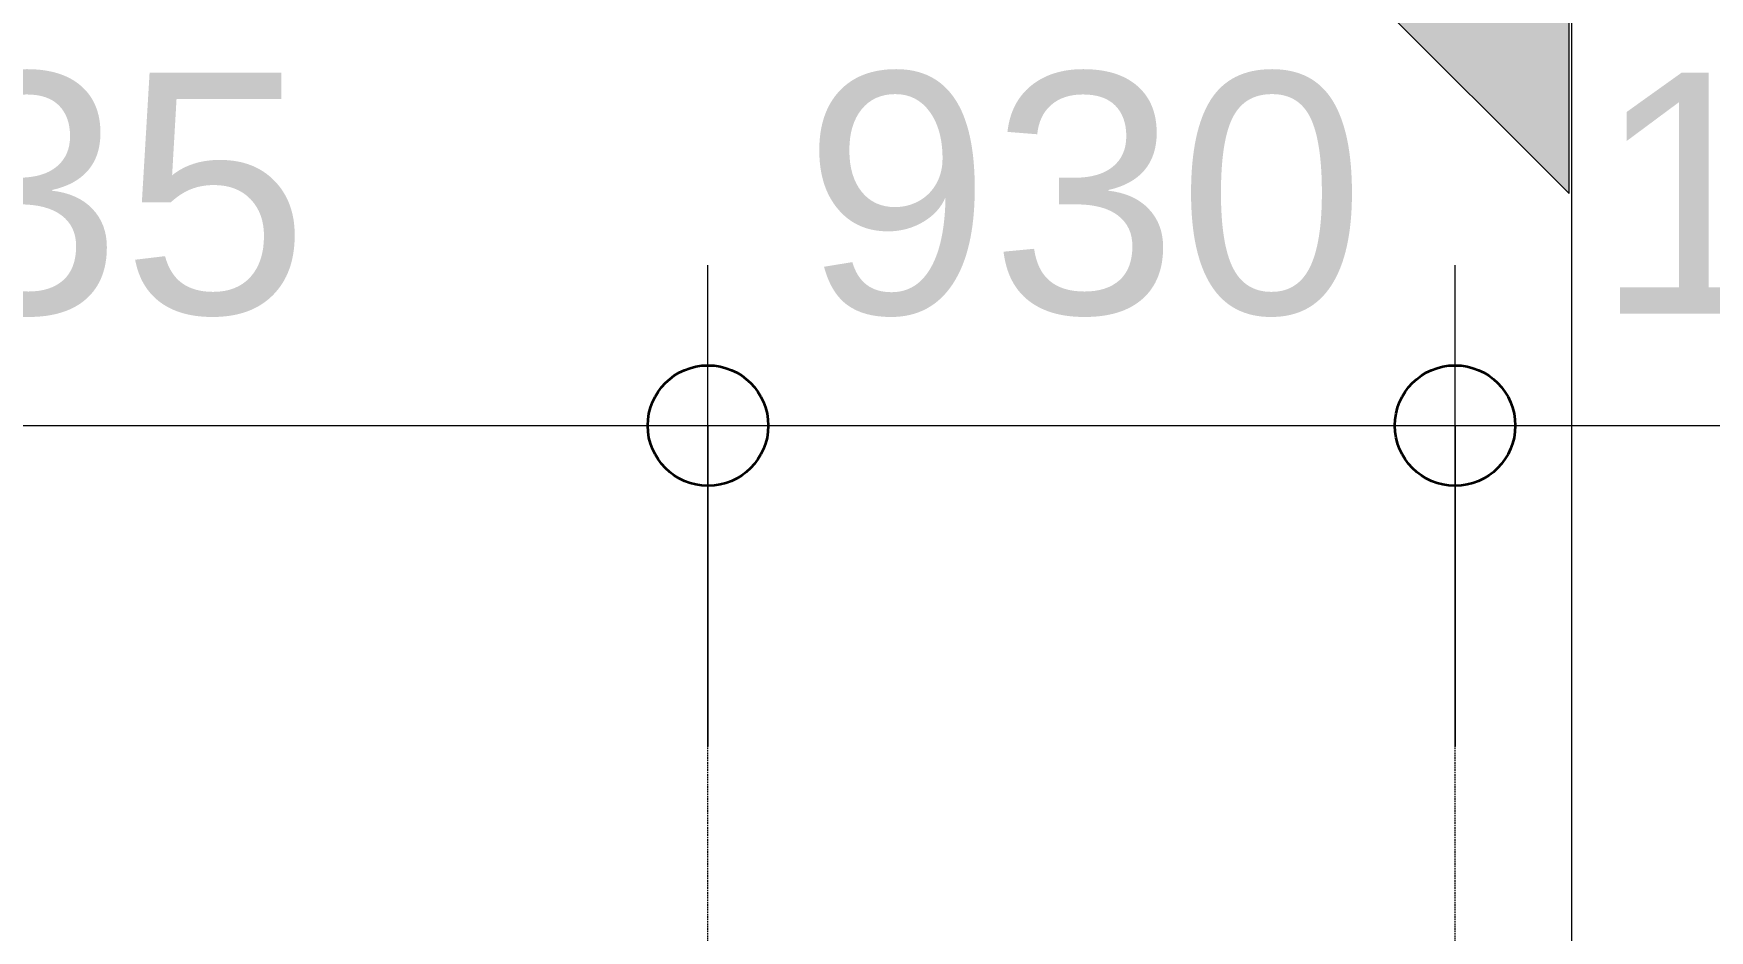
# Model space of a CAD drawing. Header units: millimetres. Extents: x -853228 to -774636, y -17776 to 22455.
# Drawn here: x -830362 to -828275, y 8373 to 9490 of the extents above; entities that cross this region are included whole.
import ezdxf

# ---------------------------------------------------------------- set-up
doc = ezdxf.new("R2010")
doc.units = ezdxf.units.MM
doc.linetypes.add('DPA_Hidden 50', pattern=[3, 2, -1])
for name, color, linetype, lineweight in [('A-ANNO-DIMS', 1, 'Continuous', 9), ('A-ANNO-DIMS-100', 1, 'Continuous', 9), ('A-ANNO-NOTE', 3, 'Continuous', 25), ('A-DETL', 1, 'Continuous', 70)]:
    doc.layers.add(name, color=color, linetype=linetype, lineweight=lineweight)
doc.styles.add('Arial_2', font='arial.ttf', dxfattribs={"height": 300})
doc.dimstyles.new('DPA-DIM-3_0_C-C', dxfattribs={"dimscale": 304.8, "dimtxt": 306.07782, "dimasz": 0.492126, "dimexe": 0.656168, "dimexo": 0.0625, "dimgap": 0.164042, "dimtad": 1, "dimdec": 0, "dimzin": 0, "dimdsep": 46, "dimtxsty": 'Arial_2', "dimblk1": 'DOTBLANK', "dimblk2": 'DOTBLANK', "dimsah": 1, "dimcen": 0.09, "dimdle": 0.656168, "dimadec": 8, "dimazin": 0, "dimtfac": 1, "dimtdec": 4, "dimtix": 1, "dimtmove": 0, "dimatfit": 3, "dimfxl": 1.312336, "dimfxlon": 1, "dimtvp": 1, "dimtolj": 1, "dimtzin": 0, "dimarcsym": 2})

# ---------------------------------------------------------------- blocks, each defined once
blk = doc.blocks.new('DIMBLOCK108-4281-01 ENLARGED LOWER PLATFORM LEVEL - REFLECTED CEILING PLAN - SHEET 2')
at = {"layer": 'A-ANNO-DIMS-100'}
for p, q in [((-831457.4, 8601.7), (-831457.4, 9201.7)), ((-829522.2, 8601.7), (-829522.2, 9201.7)), ((-831657.4, 9001.7), (-829522.2, 9001.7)), ((-831457.4, 9001.7), (-831457.4, 8601.7)), ((-829522.2, 9001.7), (-829522.2, 8601.7))]:
    blk.add_line(p, q, dxfattribs=at)
at = {"layer": 'A-ANNO-DIMS-100', "lineweight": 35}
for centre in [(-831457.4, 9001.7), (-829522.2, 9001.7)]:
    blk.add_circle(centre, 75, dxfattribs=at)
at = {"layer": 'A-ANNO-DIMS-100', "color": 0, "insert": (-830951.3, 9441.2), "char_height": 300, "width": 1107.531, "attachment_point": 1, "line_spacing_factor": 0.941778, "style": 'Arial_2'}
blk.add_mtext('1935', dxfattribs=at)
blk = doc.blocks.new('_DotBlank')
at = {"color": 0, "linetype": 'ByBlock', "lineweight": -2}
blk.add_line((-0.5, 0), (-1, 0), dxfattribs=at)
blk.add_circle((0, 0), 0.5, dxfattribs=at)
blk = doc.blocks.new('DIMBLOCK109-4281-01 ENLARGED LOWER PLATFORM LEVEL - REFLECTED CEILING PLAN - SHEET 2')
at = {"layer": 'A-ANNO-DIMS-100'}
for p, q in [((-829522.2, 8601.7), (-829522.2, 9201.7)), ((-828592.2, 8601.7), (-828592.2, 9201.7)), ((-829522.2, 9001.7), (-828592.2, 9001.7)), ((-829522.2, 9001.7), (-829522.2, 8601.7)), ((-828592.2, 9001.7), (-828592.2, 8601.7))]:
    blk.add_line(p, q, dxfattribs=at)
at = {"layer": 'A-ANNO-DIMS-100', "lineweight": 35}
for centre in [(-829522.2, 9001.7), (-828592.2, 9001.7)]:
    blk.add_circle(centre, 75, dxfattribs=at)
at = {"layer": 'A-ANNO-DIMS-100', "color": 0, "insert": (-829403.3, 9441.2), "char_height": 300, "width": 830.648, "attachment_point": 1, "line_spacing_factor": 0.941778, "style": 'Arial_2'}
blk.add_mtext('930', dxfattribs=at)
blk = doc.blocks.new('DIMBLOCK110-4281-01 ENLARGED LOWER PLATFORM LEVEL - REFLECTED CEILING PLAN - SHEET 2')
at = {"layer": 'A-ANNO-DIMS-100'}
for p, q in [((-828592.2, 8601.7), (-828592.2, 9201.7)), ((-827322.2, 8601.7), (-827322.2, 9201.7)), ((-828592.2, 9001.7), (-827322.2, 9001.7)), ((-828592.2, 9001.7), (-828592.2, 8601.7)), ((-827322.2, 9001.7), (-827322.2, 8601.7))]:
    blk.add_line(p, q, dxfattribs=at)
at = {"layer": 'A-ANNO-DIMS-100', "lineweight": 35}
for centre in [(-828592.2, 9001.7), (-827322.2, 9001.7)]:
    blk.add_circle(centre, 75, dxfattribs=at)
at = {"layer": 'A-ANNO-DIMS-100', "color": 0, "insert": (-828418.7, 9441.2), "char_height": 300, "width": 1107.531, "attachment_point": 1, "line_spacing_factor": 0.941778, "style": 'Arial_2'}
blk.add_mtext('1270', dxfattribs=at)
blk = doc.blocks.new('DPA_AN_Section Line - UP-Left-16619295-4281-01 ENLARGED LOWER PLATFORM LEVEL - REFLECTED CEILING PLAN - SHEET 2')
at = {"layer": 'A-ANNO-NOTE', "lineweight": 9}
h = blk.add_hatch(color=256, dxfattribs=at)
edge = h.paths.add_edge_path()
edge.add_arc((0, -0.028), 7.5, 180, 360)
edge.add_line((7.5, -0.028), (10.682, -0.028))
edge.add_line((10.682, -0.028), (0, -10.71))
edge.add_line((0, -10.71), (-10.682, -0.028))
edge.add_line((-10.682, -0.028), (-7.5, -0.028))
blk.add_line((7.5, 0), (60, 0), dxfattribs=at)
at = {"layer": 'A-ANNO-NOTE', "lineweight": 18}
for p, q in [((0, -10.71), (10.682, -0.028)), ((10.682, -0.028), (7.5, -0.028))]:
    blk.add_line(p, q, dxfattribs=at)

msp = doc.modelspace()

# ---------------------------------------------------------------- linework, layer by layer
at = {"layer": 'A-DETL', "color": 55, "linetype": 'DPA_Hidden 50', "lineweight": 9}
for p, q in [((-829522.2, 6561.5), (-829522.2, 8944)), ((-828592.2, 6561.5), (-828592.2, 8944))]:
    msp.add_line(p, q, dxfattribs=at)

# ---------------------------------------------------------------- block references
at = {"layer": 'A-ANNO-NOTE', "xscale": 100, "yscale": 100, "zscale": 100, "rotation": 269.9999999999999}
msp.add_blockref('DPA_AN_Section Line - UP-Left-16619295-4281-01 ENLARGED LOWER PLATFORM LEVEL - REFLECTED CEILING PLAN - SHEET 2', (-828447.4, 10359.1), dxfattribs=at)

# ---------------------------------------------------------------- dimensions: what is measured, and where the dimension line sits
at = {"layer": 'A-ANNO-DIMS'}
for base, p1, p2, override, picture, middle in [((-829522.2, 9001.7), (-831457.4, 8601.7), (-829522.2, 8601.7), {"dimpost": '<>', "dimfxl": 1935.166264}, 'DIMBLOCK108-4281-01 ENLARGED LOWER PLATFORM LEVEL - REFLECTED CEILING PLAN - SHEET 2', (-830489.8, 9205)), ((-828592.2, 9001.7), (-829522.2, 8601.7), (-828592.2, 8601.7), {"dimpost": '<>', "dimfxl": 930}, 'DIMBLOCK109-4281-01 ENLARGED LOWER PLATFORM LEVEL - REFLECTED CEILING PLAN - SHEET 2', (-829057.2, 9205)), ((-827322.2, 9001.7), (-828592.2, 8601.7), (-827322.2, 8601.7), {"dimpost": '<>', "dimfxl": 1270}, 'DIMBLOCK110-4281-01 ENLARGED LOWER PLATFORM LEVEL - REFLECTED CEILING PLAN - SHEET 2', (-827957.2, 9204.9))]:
    dim = msp.add_linear_dim(base=base, p1=p1, p2=p2, dimstyle='DPA-DIM-3_0_C-C', override=override, dxfattribs=at)
    dim.commit()
    dim.dimension.update_dxf_attribs({"geometry": picture, "text_midpoint": middle})

doc.saveas('drawing.dxf')
